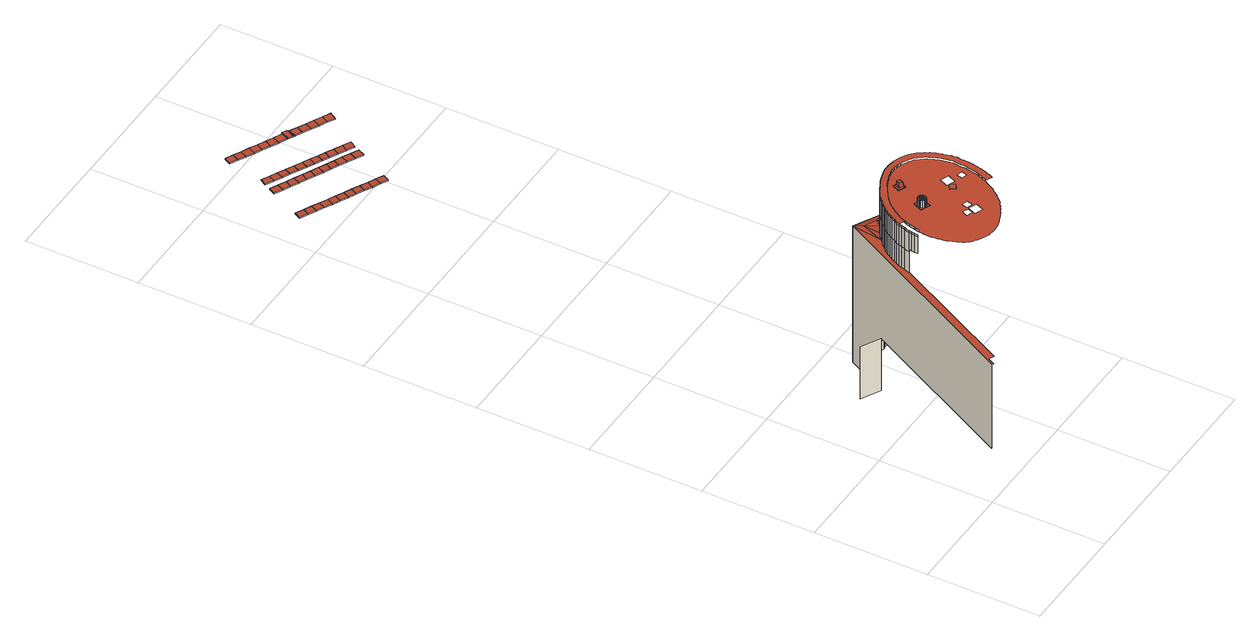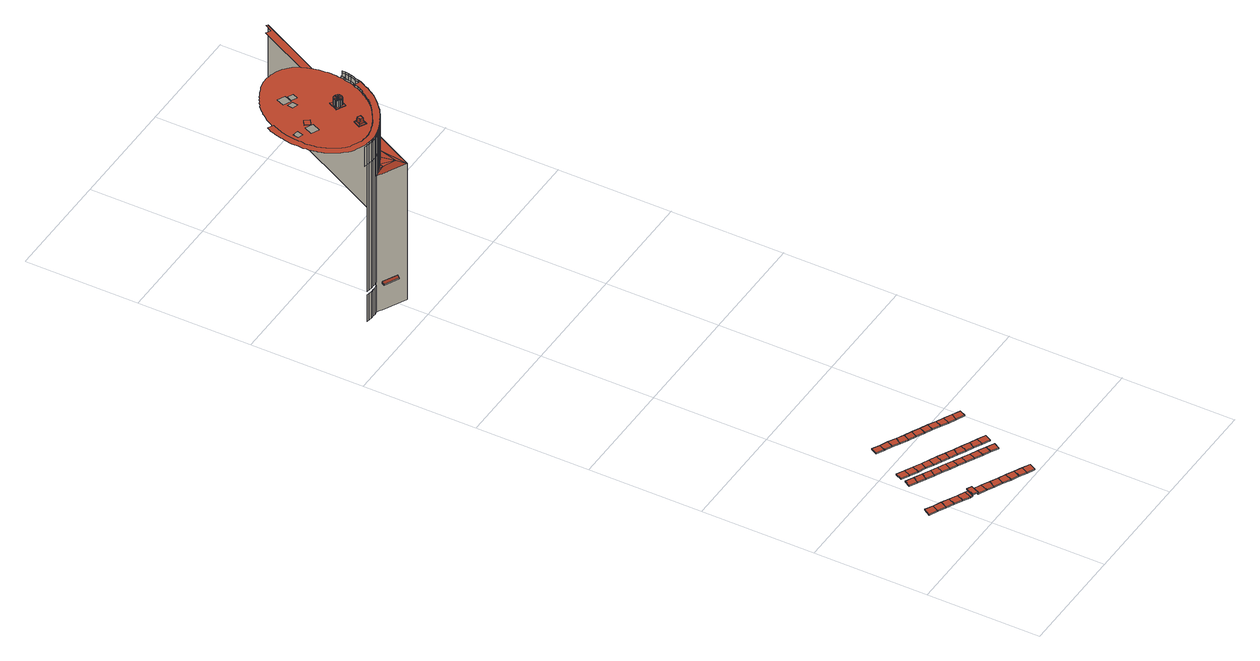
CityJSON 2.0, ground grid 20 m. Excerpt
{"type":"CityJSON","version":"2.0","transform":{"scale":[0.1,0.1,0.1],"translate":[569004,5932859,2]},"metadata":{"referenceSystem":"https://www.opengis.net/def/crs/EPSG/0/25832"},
"CityObjects":{
"building1":{"type":"Building","attributes":{"Grundfläche 2D":"5160.210936","Grundhöhe NN":"2.251"},"children":["building1-1","building1-2","building1-3","building1-4","building1-5"],"geometry":[{"type":"MultiSurface","lod":"3","boundaries":[[[0,1,2,3,4,5]],[[6,7,8,9,10,11,12,13,14,15,16,17,18,2,1,19,20,21,22,23,24]],[[25,26,27,28]],[[29,25,28,30]],[[31,32,26,25]],[[33,31,25,29]],[[34,35,32,31]],[[36,34,31,33]],[[35,34,37,38,39,40,41]],[[41,40,39,24,23,22]],[[38,37,34,36,42,43]],[[44,45,46,47]],[[48,49,39,38]],[[49,6,24,39]],[[48,38,43,50]],[[51,44,47,52]],[[53,54,49,48]],[[54,7,6,49]],[[53,48,50,55]],[[56,57,58,51,52,59]],[[60,61,54,53]],[[61,8,7,54]],[[60,53,55,62]],[[63,5,4,64]],[[65,57,56,66]],[[67,68,61,60]],[[68,9,8,61]],[[67,60,62,69]],[[70,65,66,71]],[[72,73,68,67]],[[73,10,9,68]],[[72,67,69,74]],[[75,70,71,76]],[[77,78,73,72]],[[78,11,10,73]],[[79,75,76,80]],[[77,72,74,81]],[[82,79,80,83]],[[84,85,78,77]],[[85,12,11,78]],[[84,77,81,86]],[[87,82,83,88]],[[89,90,85,84]],[[90,13,12,85]],[[89,84,86,91]],[[92,87,88,93]],[[94,95,90,89]],[[95,14,13,90]],[[94,89,91,96]],[[97,92,93,98]],[[99,100,95,94]],[[100,15,14,95]],[[99,94,96,101]],[[102,97,98,103]],[[104,105,100,99]],[[105,16,15,100]],[[104,99,101,106]],[[107,102,103,108]],[[109,110,105,104]],[[110,17,16,105]],[[111,107,108,112]],[[109,104,106,113]],[[114,115,110,109]],[[115,18,17,110]],[[116,111,112,117]],[[114,109,113,118]],[[119,116,117,120]],[[121,122,115,114]],[[122,123,18,115]],[[121,114,118,124]],[[125,119,120,126]],[[127,128,122,121]],[[128,129,123,122]],[[127,121,124,130]],[[123,129,131,132,18]],[[133,125,126,134]],[[135,136,128,127]],[[136,131,129,128]],[[135,127,130,137]],[[18,132,2]],[[138,133,134,139]],[[135,140,141,142,143,136]],[[136,143,142,144,145,131]],[[141,140,135,137,146,147]],[[148,149,150,138,139,151]],[[132,131,145,144,152]],[[153,154,155,156,157,158,159,160,161,162,163,164,165,166,167,168,169,170,171,172,148,151,139,134,126,120,117,112,108,103,98,93,88,83,80,76,71,66,56,59,52,47,46,173,174,175,176,177,178,179,180,181,182,183,184,185,186,187,188,189,190,191,192,193,194,195,196,197,198,199,200,201,202,203,204,205,206,207,208,209,210,211,212,213,214,215,216,217,218,219,220,221,222,223,224,225,226,227,228,229,230,231,232,233,234,235,236,237,238,239,240,241,242,243,244,245,246,247,248,249,250,251,252,253,254,255,256,257,258,259,260,261,262],[263,264,265,266,267,268,269,270],[271,272,273,274],[275,276,277,278],[279,280,281,282],[283,284,285,286],[287,288,289,290],[291,292,293,294],[295,296,297,298]],[[299,300,142,141]],[[300,152,144,142]],[[152,301,132]],[[299,141,147,302]],[[303,149,148,172]],[[304,305,300,299]],[[305,306,152,300]],[[304,299,302,307]],[[308,303,172,171]],[[306,309,301,152]],[[310,311,305,304]],[[311,309,306,305]],[[310,304,307,312]],[[313,308,171,170]],[[314,301,309]],[[315,316,311,310]],[[316,314,309,311]],[[317,318,319,2,132,301,320]],[[315,310,312,321]],[[322,313,170,169]],[[323,324,301,314]],[[3,2,319,318,317,320,325,326,327,328,329]],[[315,330,331,332,333,316]],[[316,333,332,324,323,314]],[[167,334,335,322,169,168]],[[331,330,315,321,336,337]],[[320,301,324]],[[338,339,332,331]],[[339,320,324,332]],[[340,334,167,166]],[[338,331,337,341]],[[342,340,166,165]],[[339,343,344,325,320]],[[345,343,339,338]],[[326,346,347,327]],[[345,338,341,348]],[[349,342,165,164]],[[350,351,343,345]],[[351,352,344,343]],[[346,353,354,347]],[[350,345,348,355]],[[356,357,358,359,360,361,362,363,364,365,366,367,368,369,370,371,372,373,374,375,376,377,378,379,380,381,382,383,384,385,386,387,388,389,390,391,392,393,394,395,396,397,398,399,400,355,348,341,337,336,321,312,307,302,147,146,137,130,124,118,113,106,101,96,91,86,81,74,69,62,55,70,75,79,82,87,92,97,102,107,111,116,119,125,133,138,150,149,303,308,313,322,335,334,340,342,349,401,402,403,404,405,406,407,408,409,410,411,412,413,414,415,416,417,418,419,420,421,422,423,424,425,426,427,428,429,430,431,432,433,434,435,436,437,438,439,440,441,442,443,444,445]],[[401,349,164,163]],[[446,447,351,350]],[[447,448,352,351]],[[353,449,450,354]],[[446,350,355,400]],[[402,401,163,162]],[[451,452,447,446]],[[452,453,448,447]],[[449,454,455,450]],[[403,402,162,161]],[[451,446,400,399]],[[404,403,161,160]],[[456,457,452,451]],[[457,458,453,452]],[[454,459,460,455]],[[456,451,399,398]],[[461,462,457,456]]],"semantics":{"surfaces":[{"type":"WallSurface"},{"type":"RoofSurface"}],"values":[0,1,0,0,0,0,0,0,0,0,0,0,0,0,0,0,0,0,0,0,0,0,0,0,0,0,0,0,0,0,0,0,0,0,0,0,0,0,0,0,0,0,0,0,0,0,0,0,0,0,0,0,0,0,0,0,0,0,0,0,0,0,0,0,0,0,0,0,0,0,0,0,0,0,1,0,0,0,0,1,0,0,0,0,0,1,1,0,0,1,0,0,0,0,0,0,1,0,0,0,0,1,0,0,1,0,0,1,0,0,0,0,0,1,0,0,0,0,0,0,0,0,0,0,0,0,0,0,1,0,0,0,0,0,0,0,0,0,0,0,0,0,0,0,0,0]}}]},
"building1-1":{"type":"BuildingInstallation","parents":["building1"],"geometry":[{"type":"MultiSurface","lod":"3","boundaries":[[[463,464,465,466,467]],[[468,469,470,467,466,465]],[[471,472,467,470,469]],[[473,474,467,472,471]],[[475,467,474,473]],[[475,476,477,467]],[[477,476,478,479,467]],[[479,478,480,481,467]],[[481,480,482,483,467]],[[483,482,484,485,467]],[[485,484,486,487,467]],[[487,486,488,489,467]],[[489,488,490,489,467]],[[491,492,493,467,489,490]],[[494,495,467,493,492]],[[495,496,497,498,467]],[[499,500,501,467,498,497]],[[502,503,501,467,501,500]],[[504,505,463,467,501,503]],[[506,464,463,467,463,505]],[[465,464,507,508]],[[509,469,468,465,508,510]],[[511,471,469,509]],[[512,473,471,511]],[[475,473,512,513]],[[476,475,513,514]],[[478,476,514,515]],[[480,478,515,516]],[[482,480,516,517]],[[484,482,517,518]],[[486,484,518,519]],[[488,486,519,520]],[[490,488,520,521]],[[522,492,491,490,521,523]],[[524,495,494,492,522,525]],[[526,497,496,495,524,527]],[[528,500,499,497,526,529]],[[530,503,502,500,528,531]],[[505,504,503,530,532]],[[507,464,506,505,532,533]]],"semantics":{"surfaces":[{"type":"RoofSurface"},{"type":"WallSurface"}],"values":[0,0,0,0,0,0,0,0,0,0,0,0,0,0,0,0,0,0,0,0,1,1,1,1,1,1,1,1,1,1,1,1,1,1,1,1,1,1,1,1]}}]},
"building1-2":{"type":"BuildingInstallation","parents":["building1"],"geometry":[{"type":"MultiSurface","lod":"3","boundaries":[[[534,535,536,537,538,539,540,541],[523,521,520,519,518,517,516,515,514,513,512,511,509,510,508,507,533,532,530,531,528,529,526,527,524,525,522]],[[535,534,270,269]],[[267,266,265,539,538,537,536,535,269,268]],[[263,541,540,539,265,264]],[[534,541,263,270]]],"semantics":{"surfaces":[{"type":"RoofSurface"},{"type":"WallSurface"}],"values":[0,1,1,1,1]}}]},
"building1-3":{"type":"BuildingInstallation","parents":["building1"],"geometry":[{"type":"MultiSurface","lod":"3","boundaries":[[[542,543,544,545]],[[546,547,548,549]],[[542,545,548,547]],[[543,550,551,546,549,544]],[[552,542,547,553]],[[554,546,551,550,543,555]],[[552,553,554,555]],[[552,555,543,542]],[[547,546,554,553]],[[548,545,281,280]],[[549,548,280,279]],[[544,549,279,282]],[[545,544,282,281]]],"semantics":{"surfaces":[{"type":"RoofSurface"},{"type":"WallSurface"}],"values":[0,0,0,0,0,0,0,0,0,1,1,1,1]}}]},
"building1-4":{"type":"BuildingInstallation","parents":["building1"],"geometry":[{"type":"MultiSurface","lod":"3","boundaries":[[[556,557,558,559]],[[560,561,559,558]],[[561,562,556,559]],[[562,563,557,556]],[[563,560,558,557]],[[563,562,561,560]]],"semantics":{"surfaces":[{"type":"RoofSurface"},{"type":"WallSurface"},{"type":"OuterCeilingSurface"}],"values":[0,1,1,1,1,2]}}]},
"building1-5":{"type":"BuildingInstallation","parents":["building1"],"geometry":[{"type":"MultiSurface","lod":"3","boundaries":[[[564,565,566,567]],[[567,566,283,286]],[[564,567,286,285]],[[565,564,285,284]],[[566,565,284,283]]],"semantics":{"surfaces":[{"type":"RoofSurface"},{"type":"WallSurface"}],"values":[0,1,1,1,1]}}]},
"building2":{"type":"Building","attributes":{"Grundfläche 2D":"1.914262","Grundhöhe NN":"5.408"},"geometry":[{"type":"Solid","lod":"3","boundaries":[[[[568,569,570,571]],[[572,573,571,570]],[[573,574,568,571]],[[574,575,569,568]],[[575,572,570,569]],[[575,574,573,572]]]],"semantics":{"surfaces":[{"type":"RoofSurface"},{"type":"WallSurface"},{"type":"GroundSurface"}],"values":[[0,1,1,1,1,2]]}}]},
"building3":{"type":"Building","attributes":{"Grundfläche 2D":"1.823042","Grundhöhe NN":"5.408"},"geometry":[{"type":"Solid","lod":"3","boundaries":[[[[576,568,571,577]],[[573,578,577,571]],[[578,579,576,577]],[[579,574,568,576]],[[574,573,571,568]],[[574,579,578,573]]]],"semantics":{"surfaces":[{"type":"RoofSurface"},{"type":"WallSurface"},{"type":"GroundSurface"}],"values":[[0,1,1,1,1,2]]}}]},
"building4":{"type":"Building","attributes":{"Grundfläche 2D":"1.822877","Grundhöhe NN":"5.408"},"geometry":[{"type":"Solid","lod":"3","boundaries":[[[[580,576,577,581]],[[578,582,581,577]],[[582,583,580,581]],[[583,579,576,580]],[[579,578,577,576]],[[579,583,582,578]]]],"semantics":{"surfaces":[{"type":"RoofSurface"},{"type":"WallSurface"},{"type":"GroundSurface"}],"values":[[0,1,1,1,1,2]]}}]},
"building5":{"type":"Building","attributes":{"Grundfläche 2D":"1.821941","Grundhöhe NN":"5.408"},"geometry":[{"type":"Solid","lod":"3","boundaries":[[[[584,580,581,585]],[[582,586,585,581]],[[586,587,584,585]],[[587,583,580,584]],[[583,582,581,580]],[[583,587,586,582]]]],"semantics":{"surfaces":[{"type":"RoofSurface"},{"type":"WallSurface"},{"type":"GroundSurface"}],"values":[[0,1,1,1,1,2]]}}]},
"building6":{"type":"Building","attributes":{"Grundfläche 2D":"1.821719","Grundhöhe NN":"5.408"},"geometry":[{"type":"Solid","lod":"3","boundaries":[[[[588,584,585,589]],[[586,590,589,585]],[[590,591,588,589]],[[591,587,584,588]],[[587,586,585,584]],[[587,591,590,586]]]],"semantics":{"surfaces":[{"type":"RoofSurface"},{"type":"WallSurface"},{"type":"GroundSurface"}],"values":[[0,1,1,1,1,2]]}}]},
"building7":{"type":"Building","attributes":{"Grundfläche 2D":"1.902354","Grundhöhe NN":"5.408"},"geometry":[{"type":"Solid","lod":"3","boundaries":[[[[592,593,594,595]],[[596,597,595,594]],[[597,598,592,595]],[[598,599,593,592]],[[599,596,594,593]],[[599,598,597,596]]]],"semantics":{"surfaces":[{"type":"RoofSurface"},{"type":"WallSurface"},{"type":"GroundSurface"}],"values":[[0,1,1,1,1,2]]}}]},
"building8":{"type":"Building","attributes":{"Grundfläche 2D":"1.822655","Grundhöhe NN":"5.408"},"geometry":[{"type":"Solid","lod":"3","boundaries":[[[[600,588,589,601]],[[590,602,601,589]],[[602,603,600,601]],[[603,591,588,600]],[[591,590,589,588]],[[591,603,602,590]]]],"semantics":{"surfaces":[{"type":"RoofSurface"},{"type":"WallSurface"},{"type":"GroundSurface"}],"values":[[0,1,1,1,1,2]]}}]},
"building9":{"type":"Building","attributes":{"Grundfläche 2D":"1.902912","Grundhöhe NN":"5.408"},"geometry":[{"type":"Solid","lod":"3","boundaries":[[[[604,605,593,592]],[[599,598,592,593]],[[598,606,604,592]],[[606,607,605,604]],[[607,599,593,605]],[[607,606,598,599]]]],"semantics":{"surfaces":[{"type":"RoofSurface"},{"type":"WallSurface"},{"type":"GroundSurface"}],"values":[[0,1,1,1,1,2]]}}]},
"building10":{"type":"Building","attributes":{"Grundfläche 2D":"1.823264","Grundhöhe NN":"5.408"},"geometry":[{"type":"Solid","lod":"3","boundaries":[[[[608,600,601,609]],[[602,610,609,601]],[[610,611,608,609]],[[611,603,600,608]],[[603,602,601,600]],[[603,611,610,602]]]],"semantics":{"surfaces":[{"type":"RoofSurface"},{"type":"WallSurface"},{"type":"GroundSurface"}],"values":[[0,1,1,1,1,2]]}}]},
"building11":{"type":"Building","attributes":{"Grundfläche 2D":"1.835648","Grundhöhe NN":"5.531"},"geometry":[{"type":"Solid","lod":"3","boundaries":[[[[612,613,614,615]],[[616,617,615,614]],[[617,618,612,615]],[[618,619,613,612]],[[619,616,614,613]],[[619,618,617,616]]]],"semantics":{"surfaces":[{"type":"RoofSurface"},{"type":"WallSurface"},{"type":"GroundSurface"}],"values":[[0,1,1,1,1,2]]}}]},
"building12":{"type":"Building","attributes":{"Grundfläche 2D":"1.902353","Grundhöhe NN":"5.408"},"geometry":[{"type":"Solid","lod":"3","boundaries":[[[[620,621,605,604]],[[607,606,604,605]],[[606,622,620,604]],[[622,623,621,620]],[[623,607,605,621]],[[623,622,606,607]]]],"semantics":{"surfaces":[{"type":"RoofSurface"},{"type":"WallSurface"},{"type":"GroundSurface"}],"values":[[0,1,1,1,1,2]]}}]},
"building13":{"type":"Building","attributes":{"Grundfläche 2D":"1.823264","Grundhöhe NN":"5.408"},"geometry":[{"type":"Solid","lod":"3","boundaries":[[[[624,608,609,625]],[[610,626,625,609]],[[626,627,624,625]],[[627,611,608,624]],[[611,610,609,608]],[[611,627,626,610]]]],"semantics":{"surfaces":[{"type":"RoofSurface"},{"type":"WallSurface"},{"type":"GroundSurface"}],"values":[[0,1,1,1,1,2]]}}]},
"building14":{"type":"Building","attributes":{"Grundfläche 2D":"1.835880","Grundhöhe NN":"5.531"},"geometry":[{"type":"Solid","lod":"3","boundaries":[[[[613,628,629,614]],[[630,616,614,629]],[[616,619,613,614]],[[619,631,628,613]],[[631,630,629,628]],[[631,619,616,630]]]],"semantics":{"surfaces":[{"type":"RoofSurface"},{"type":"WallSurface"},{"type":"GroundSurface"}],"values":[[0,1,1,1,1,2]]}}]},
"building15":{"type":"Building","attributes":{"Grundfläche 2D":"1.902912","Grundhöhe NN":"5.408"},"geometry":[{"type":"Solid","lod":"3","boundaries":[[[[632,633,621,620]],[[634,635,633,632]],[[623,622,620,621]],[[622,634,632,620]],[[635,623,621,633]],[[635,634,622,623]]]],"semantics":{"surfaces":[{"type":"RoofSurface"},{"type":"WallSurface"},{"type":"GroundSurface"}],"values":[[0,1,1,1,1,2]]}}]},
"building16":{"type":"Building","attributes":{"Grundfläche 2D":"1.833646","Grundhöhe NN":"5.531"},"geometry":[{"type":"Solid","lod":"3","boundaries":[[[[628,636,637,629]],[[638,630,629,637]],[[630,631,628,629]],[[631,639,636,628]],[[639,638,637,636]],[[639,631,630,638]]]],"semantics":{"surfaces":[{"type":"RoofSurface"},{"type":"WallSurface"},{"type":"GroundSurface"}],"values":[[0,1,1,1,1,2]]}}]},
"building17":{"type":"Building","attributes":{"Grundfläche 2D":"1.822655","Grundhöhe NN":"5.408"},"geometry":[{"type":"Solid","lod":"3","boundaries":[[[[640,624,625,641]],[[626,642,641,625]],[[642,643,640,641]],[[643,627,624,640]],[[627,626,625,624]],[[627,643,642,626]]]],"semantics":{"surfaces":[{"type":"RoofSurface"},{"type":"WallSurface"},{"type":"GroundSurface"}],"values":[[0,1,1,1,1,2]]}}]},
"building18":{"type":"Building","attributes":{"Grundfläche 2D":"1.902354","Grundhöhe NN":"5.408"},"geometry":[{"type":"Solid","lod":"3","boundaries":[[[[644,645,633,632]],[[635,634,632,633]],[[634,646,644,632]],[[646,647,645,644]],[[647,635,633,645]],[[647,646,634,635]]]],"semantics":{"surfaces":[{"type":"RoofSurface"},{"type":"WallSurface"},{"type":"GroundSurface"}],"values":[[0,1,1,1,1,2]]}}]},
"building19":{"type":"Building","attributes":{"Grundfläche 2D":"1.821941","Grundhöhe NN":"5.408"},"geometry":[{"type":"Solid","lod":"3","boundaries":[[[[648,640,641,649]],[[642,650,649,641]],[[650,651,648,649]],[[651,643,640,648]],[[643,642,641,640]],[[643,651,650,642]]]],"semantics":{"surfaces":[{"type":"RoofSurface"},{"type":"WallSurface"},{"type":"GroundSurface"}],"values":[[0,1,1,1,1,2]]}}]},
"building20":{"type":"Building","attributes":{"Grundfläche 2D":"1.951275","Grundhöhe NN":"5.531"},"geometry":[{"type":"Solid","lod":"3","boundaries":[[[[636,652,653,637]],[[654,638,637,653]],[[638,639,636,637]],[[639,655,652,636]],[[655,654,653,652]],[[655,639,638,654]]]],"semantics":{"surfaces":[{"type":"RoofSurface"},{"type":"WallSurface"},{"type":"GroundSurface"}],"values":[[0,1,1,1,1,2]]}}]},
"building21":{"type":"Building","attributes":{"Grundfläche 2D":"1.924540","Grundhöhe NN":"5.464"},"geometry":[{"type":"Solid","lod":"3","boundaries":[[[[656,657,658,659]],[[660,661,659,658]],[[661,662,656,659]],[[662,663,657,656]],[[663,660,658,657]],[[663,662,661,660]]]],"semantics":{"surfaces":[{"type":"RoofSurface"},{"type":"WallSurface"},{"type":"GroundSurface"}],"values":[[0,1,1,1,1,2]]}}]},
"building22":{"type":"Building","attributes":{"Grundfläche 2D":"1.902912","Grundhöhe NN":"5.408"},"geometry":[{"type":"Solid","lod":"3","boundaries":[[[[664,665,645,644]],[[647,646,644,645]],[[646,666,664,644]],[[666,667,665,664]],[[667,647,645,665]],[[667,666,646,647]]]],"semantics":{"surfaces":[{"type":"RoofSurface"},{"type":"WallSurface"},{"type":"GroundSurface"}],"values":[[0,1,1,1,1,2]]}}]},
"building23":{"type":"Building","attributes":{"Grundfläche 2D":"1.822877","Grundhöhe NN":"5.408"},"geometry":[{"type":"Solid","lod":"3","boundaries":[[[[668,648,649,669]],[[650,670,669,649]],[[670,671,668,669]],[[671,651,648,668]],[[651,650,649,648]],[[651,671,670,650]]]],"semantics":{"surfaces":[{"type":"RoofSurface"},{"type":"WallSurface"},{"type":"GroundSurface"}],"values":[[0,1,1,1,1,2]]}}]},
"building24":{"type":"Building","attributes":{"Grundfläche 2D":"1.950090","Grundhöhe NN":"5.531"},"geometry":[{"type":"Solid","lod":"3","boundaries":[[[[652,672,673,653]],[[674,654,653,673]],[[654,655,652,653]],[[655,675,672,652]],[[675,674,673,672]],[[675,655,654,674]]]],"semantics":{"surfaces":[{"type":"RoofSurface"},{"type":"WallSurface"},{"type":"GroundSurface"}],"values":[[0,1,1,1,1,2]]}}]},
"building25":{"type":"Building","attributes":{"Grundfläche 2D":"2.082557","Grundhöhe NN":"5.464"},"geometry":[{"type":"Solid","lod":"3","boundaries":[[[[657,676,677,658]],[[678,660,658,677]],[[660,663,657,658]],[[663,679,676,657]],[[679,678,677,676]],[[679,663,660,678]]]],"semantics":{"surfaces":[{"type":"RoofSurface"},{"type":"WallSurface"},{"type":"GroundSurface"}],"values":[[0,1,1,1,1,2]]}}]},
"building26":{"type":"Building","attributes":{"Grundfläche 2D":"1.904039","Grundhöhe NN":"5.408"},"geometry":[{"type":"Solid","lod":"3","boundaries":[[[[680,681,665,664]],[[667,666,664,665]],[[666,682,680,664]],[[682,683,681,680]],[[683,667,665,681]],[[683,682,666,667]]]],"semantics":{"surfaces":[{"type":"RoofSurface"},{"type":"WallSurface"},{"type":"GroundSurface"}],"values":[[0,1,1,1,1,2]]}}]},
"building27":{"type":"Building","attributes":{"Grundfläche 2D":"1.764504","Grundhöhe NN":"5.531"},"geometry":[{"type":"Solid","lod":"3","boundaries":[[[[672,684,685,673]],[[686,674,673,685]],[[674,675,672,673]],[[675,687,684,672]],[[687,686,685,684]],[[687,675,674,686]]]],"semantics":{"surfaces":[{"type":"RoofSurface"},{"type":"WallSurface"},{"type":"GroundSurface"}],"values":[[0,1,1,1,1,2]]}}]},
"building28":{"type":"Building","attributes":{"Grundfläche 2D":"2.081605","Grundhöhe NN":"5.464"},"geometry":[{"type":"Solid","lod":"3","boundaries":[[[[676,688,689,677]],[[690,678,677,689]],[[678,679,676,677]],[[679,691,688,676]],[[691,690,689,688]],[[691,679,678,690]]]],"semantics":{"surfaces":[{"type":"RoofSurface"},{"type":"WallSurface"},{"type":"GroundSurface"}],"values":[[0,1,1,1,1,2]]}}]},
"building29":{"type":"Building","attributes":{"Grundfläche 2D":"1.783056","Grundhöhe NN":"5.408"},"geometry":[{"type":"Solid","lod":"3","boundaries":[[[[692,693,681,680]],[[683,682,680,681]],[[682,694,692,680]],[[694,695,693,692]],[[695,683,681,693]],[[695,694,682,683]]]],"semantics":{"surfaces":[{"type":"RoofSurface"},{"type":"WallSurface"},{"type":"GroundSurface"}],"values":[[0,1,1,1,1,2]]}}]},
"building30":{"type":"Building","attributes":{"Grundfläche 2D":"1.765763","Grundhöhe NN":"5.531"},"geometry":[{"type":"Solid","lod":"3","boundaries":[[[[684,696,697,685]],[[698,686,685,697]],[[686,687,684,685]],[[687,699,696,684]],[[699,698,697,696]],[[699,687,686,698]]]],"semantics":{"surfaces":[{"type":"RoofSurface"},{"type":"WallSurface"},{"type":"GroundSurface"}],"values":[[0,1,1,1,1,2]]}}]},
"building31":{"type":"Building","attributes":{"Grundfläche 2D":"2.081519","Grundhöhe NN":"5.464"},"geometry":[{"type":"Solid","lod":"3","boundaries":[[[[688,700,701,689]],[[702,690,689,701]],[[690,691,688,689]],[[691,703,700,688]],[[703,702,701,700]],[[703,691,690,702]]]],"semantics":{"surfaces":[{"type":"RoofSurface"},{"type":"WallSurface"},{"type":"GroundSurface"}],"values":[[0,1,1,1,1,2]]}}]},
"building32":{"type":"Building","attributes":{"Grundfläche 2D":"1.975288","Grundhöhe NN":"5.408"},"geometry":[{"type":"Solid","lod":"3","boundaries":[[[[704,705,693,692]],[[695,694,692,693]],[[694,706,704,692]],[[706,707,705,704]],[[707,695,693,705]],[[707,706,694,695]]]],"semantics":{"surfaces":[{"type":"RoofSurface"},{"type":"WallSurface"},{"type":"GroundSurface"}],"values":[[0,1,1,1,1,2]]}}]},
"building33":{"type":"Building","attributes":{"Grundfläche 2D":"1.765415","Grundhöhe NN":"5.531"},"geometry":[{"type":"Solid","lod":"3","boundaries":[[[[696,708,709,697]],[[710,698,697,709]],[[698,699,696,697]],[[699,711,708,696]],[[711,710,709,708]],[[711,699,698,710]]]],"semantics":{"surfaces":[{"type":"RoofSurface"},{"type":"WallSurface"},{"type":"GroundSurface"}],"values":[[0,1,1,1,1,2]]}}]},
"building34":{"type":"Building","attributes":{"Grundfläche 2D":"2.081232","Grundhöhe NN":"5.464"},"geometry":[{"type":"Solid","lod":"3","boundaries":[[[[700,712,713,701]],[[714,702,701,713]],[[702,703,700,701]],[[703,715,712,700]],[[715,714,713,712]],[[715,703,702,714]]]],"semantics":{"surfaces":[{"type":"RoofSurface"},{"type":"WallSurface"},{"type":"GroundSurface"}],"values":[[0,1,1,1,1,2]]}}]},
"building35":{"type":"Building","attributes":{"Grundfläche 2D":"1.976437","Grundhöhe NN":"5.408"},"geometry":[{"type":"Solid","lod":"3","boundaries":[[[[716,717,705,704]],[[707,706,704,705]],[[706,718,716,704]],[[718,719,717,716]],[[719,707,705,717]],[[719,718,706,707]]]],"semantics":{"surfaces":[{"type":"RoofSurface"},{"type":"WallSurface"},{"type":"GroundSurface"}],"values":[[0,1,1,1,1,2]]}}]},
"building36":{"type":"Building","attributes":{"Grundfläche 2D":"1.950505","Grundhöhe NN":"5.531"},"geometry":[{"type":"Solid","lod":"3","boundaries":[[[[708,720,721,709]],[[722,710,709,721]],[[710,711,708,709]],[[711,723,720,708]],[[723,722,721,720]],[[723,711,710,722]]]],"semantics":{"surfaces":[{"type":"RoofSurface"},{"type":"WallSurface"},{"type":"GroundSurface"}],"values":[[0,1,1,1,1,2]]}}]},
"building37":{"type":"Building","attributes":{"Grundfläche 2D":"2.082557","Grundhöhe NN":"5.464"},"geometry":[{"type":"Solid","lod":"3","boundaries":[[[[712,724,725,713]],[[726,714,713,725]],[[714,715,712,713]],[[715,727,724,712]],[[727,726,725,724]],[[727,715,714,726]]]],"semantics":{"surfaces":[{"type":"RoofSurface"},{"type":"WallSurface"},{"type":"GroundSurface"}],"values":[[0,1,1,1,1,2]]}}]},
"building38":{"type":"Building","attributes":{"Grundfläche 2D":"1.976085","Grundhöhe NN":"5.408"},"geometry":[{"type":"Solid","lod":"3","boundaries":[[[[728,729,717,716]],[[719,718,716,717]],[[718,730,728,716]],[[730,731,729,728]],[[731,719,717,729]],[[731,730,718,719]]]],"semantics":{"surfaces":[{"type":"RoofSurface"},{"type":"WallSurface"},{"type":"GroundSurface"}],"values":[[0,1,1,1,1,2]]}}]},
"building39":{"type":"Building","attributes":{"Grundfläche 2D":"1.948758","Grundhöhe NN":"5.531"},"geometry":[{"type":"Solid","lod":"3","boundaries":[[[[720,732,733,721]],[[734,722,721,733]],[[722,723,720,721]],[[723,735,732,720]],[[735,734,733,732]],[[735,723,722,734]]]],"semantics":{"surfaces":[{"type":"RoofSurface"},{"type":"WallSurface"},{"type":"GroundSurface"}],"values":[[0,1,1,1,1,2]]}}]},
"building40":{"type":"Building","attributes":{"Grundfläche 2D":"2.298222","Grundhöhe NN":"5.464"},"geometry":[{"type":"Solid","lod":"3","boundaries":[[[[724,736,737,725]],[[738,726,725,737]],[[726,727,724,725]],[[727,739,736,724]],[[739,738,737,736]],[[739,727,726,738]]]],"semantics":{"surfaces":[{"type":"RoofSurface"},{"type":"WallSurface"},{"type":"GroundSurface"}],"values":[[0,1,1,1,1,2]]}}]},
"building41":{"type":"Building","attributes":{"Grundfläche 2D":"1.948550","Grundhöhe NN":"5.531"},"geometry":[{"type":"Solid","lod":"3","boundaries":[[[[732,740,741,733]],[[742,734,733,741]],[[734,735,732,733]],[[735,743,740,732]],[[743,742,741,740]],[[743,735,734,742]]]],"semantics":{"surfaces":[{"type":"RoofSurface"},{"type":"WallSurface"},{"type":"GroundSurface"}],"values":[[0,1,1,1,1,2]]}}]},
"building42":{"type":"Building","attributes":{"Grundfläche 2D":"1.484993","Grundhöhe NN":"5.764"},"geometry":[{"type":"Solid","lod":"3","boundaries":[[[[744,745,746,747,748,749]],[[750,749,748,747,751,752]],[[744,749,750,753]],[[746,745,744,753,754]],[[747,746,754,751]],[[750,752,751,754,753]]]],"semantics":{"surfaces":[{"type":"RoofSurface"},{"type":"WallSurface"},{"type":"GroundSurface"}],"values":[[0,1,1,1,1,2]]}}]},
"building43":{"type":"Building","attributes":{"Grundfläche 2D":"0.530895","Grundhöhe NN":"5.464"},"geometry":[{"type":"Solid","lod":"3","boundaries":[[[[755,756,757,758]],[[759,760,758,757]],[[760,761,755,758]],[[761,762,756,755]],[[762,759,757,756]],[[762,761,760,759]]]],"semantics":{"surfaces":[{"type":"RoofSurface"},{"type":"WallSurface"},{"type":"GroundSurface"}],"values":[[0,1,1,1,1,2]]}}]},
"building44":{"type":"Building","attributes":{"Grundfläche 2D":"2.081606","Grundhöhe NN":"5.464"},"geometry":[{"type":"Solid","lod":"3","boundaries":[[[[756,763,764,757]],[[765,759,757,764]],[[759,762,756,757]],[[762,766,763,756]],[[766,765,764,763]],[[766,762,759,765]]]],"semantics":{"surfaces":[{"type":"RoofSurface"},{"type":"WallSurface"},{"type":"GroundSurface"}],"values":[[0,1,1,1,1,2]]}}]},
"building45":{"type":"Building","attributes":{"Grundfläche 2D":"2.081893","Grundhöhe NN":"5.464"},"geometry":[{"type":"Solid","lod":"3","boundaries":[[[[763,767,768,764]],[[769,765,764,768]],[[765,766,763,764]],[[766,770,767,763]],[[770,769,768,767]],[[770,766,765,769]]]],"semantics":{"surfaces":[{"type":"RoofSurface"},{"type":"WallSurface"},{"type":"GroundSurface"}],"values":[[0,1,1,1,1,2]]}}]},
"building46":{"type":"Building","attributes":{"Grundfläche 2D":"2.081893","Grundhöhe NN":"5.464"},"geometry":[{"type":"Solid","lod":"3","boundaries":[[[[767,771,772,768]],[[773,769,768,772]],[[769,770,767,768]],[[770,774,771,767]],[[774,773,772,771]],[[774,770,769,773]]]],"semantics":{"surfaces":[{"type":"RoofSurface"},{"type":"WallSurface"},{"type":"GroundSurface"}],"values":[[0,1,1,1,1,2]]}}]},
"building47":{"type":"Building","attributes":{"Grundfläche 2D":"2.081605","Grundhöhe NN":"5.464"},"geometry":[{"type":"Solid","lod":"3","boundaries":[[[[771,775,776,772]],[[777,773,772,776]],[[773,774,771,772]],[[774,778,775,771]],[[778,777,776,775]],[[778,774,773,777]]]],"semantics":{"surfaces":[{"type":"RoofSurface"},{"type":"WallSurface"},{"type":"GroundSurface"}],"values":[[0,1,1,1,1,2]]}}]},
"building48":{"type":"Building","attributes":{"Grundfläche 2D":"2.083165","Grundhöhe NN":"5.464"},"geometry":[{"type":"Solid","lod":"3","boundaries":[[[[775,779,780,776]],[[781,777,776,780]],[[777,778,775,776]],[[778,782,779,775]],[[782,781,780,779]],[[782,778,777,781]]]],"semantics":{"surfaces":[{"type":"RoofSurface"},{"type":"WallSurface"},{"type":"GroundSurface"}],"values":[[0,1,1,1,1,2]]}}]}
},
"vertices":[
[4,3,107],[4,3,275],[185,354,275],[185,354,3],[148,282,3],[148,282,107],[137,239,275],[138,244,275],[141,250,275],[144,256,275],[146,261,275],[150,267,275],[153,272,275],[156,277,275],[160,282,275],[164,286,275],[169,291,275],[173,295,275],[178,299,275],[7,1,275],[14,14,275],[23,9,275],[132,223,275],[133,228,275],[135,233,275],[130,212,355],[130,212,321],[130,207,321],[130,207,355],[130,212,359],[130,207,359],[131,218,355],[131,218,321],[131,218,359],[132,223,355],[132,223,321],[132,223,359],[133,228,355],[135,233,355],[135,233,317],[133,228,317],[132,223,317],[133,228,359],[135,233,359],[142,216,359],[141,211,359],[141,211,355],[142,216,355],[137,239,355],[137,239,317],[137,239,359],[143,220,359],[143,220,355],[138,244,355],[138,244,317],[138,244,359],[145,230,355],[145,230,359],[144,225,359],[144,225,355],[141,250,355],[141,250,317],[141,250,359],[114,300,107],[114,300,3],[147,236,359],[147,236,355],[144,256,355],[144,256,317],[144,256,359],[149,240,359],[149,240,355],[146,261,355],[146,261,317],[146,261,359],[151,246,359],[151,246,355],[150,267,355],[150,267,317],[153,251,359],[153,251,355],[150,267,359],[156,256,359],[156,256,355],[153,272,355],[153,272,317],[153,272,359],[159,261,359],[159,261,355],[156,277,355],[156,277,317],[156,277,359],[162,266,359],[162,266,355],[160,282,355],[160,282,317],[160,282,359],[165,270,359],[165,270,355],[164,286,355],[164,286,317],[164,286,359],[169,275,359],[169,275,355],[169,291,355],[169,291,317],[169,291,359],[172,279,359],[172,279,355],[173,295,355],[173,295,317],[176,283,359],[176,283,355],[173,295,359],[178,299,355],[178,299,317],[180,287,359],[180,287,355],[178,299,359],[185,291,359],[185,291,355],[182,303,355],[182,303,317],[182,303,275],[182,303,359],[189,294,359],[189,294,355],[187,306,355],[187,306,317],[187,306,275],[187,306,359],[192,310,275],[191,337,278],[194,297,359],[194,297,355],[192,310,355],[192,310,317],[192,310,359],[198,300,359],[198,300,355],[198,313,355],[202,315,355],[202,315,317],[198,313,317],[202,315,275],[198,313,275],[198,313,359],[202,315,359],[208,306,355],[208,306,359],[203,303,359],[203,303,355],[207,318,275],[288,302,355],[286,304,355],[283,306,355],[280,308,355],[276,310,355],[272,312,355],[268,314,355],[264,315,355],[260,317,355],[255,317,355],[251,318,355],[246,318,355],[242,318,355],[238,317,355],[234,316,355],[229,315,355],[225,313,355],[220,312,355],[216,310,355],[212,308,355],[141,206,355],[140,201,355],[140,196,355],[140,192,355],[140,187,355],[141,182,355],[141,177,355],[142,172,355],[143,167,355],[144,163,355],[146,158,355],[147,154,355],[149,149,355],[151,145,355],[153,140,355],[155,137,355],[157,134,355],[160,131,355],[163,128,355],[166,126,355],[169,123,355],[173,121,355],[177,119,355],[181,117,355],[185,116,355],[189,114,355],[194,114,355],[198,113,355],[202,113,355],[207,113,355],[211,113,355],[215,114,355],[219,115,355],[223,116,355],[227,118,355],[231,120,355],[235,121,355],[239,123,355],[243,125,355],[246,127,355],[250,129,355],[253,131,355],[257,133,355],[260,136,355],[264,138,355],[267,141,355],[270,144,355],[273,147,355],[275,150,355],[276,150,355],[278,153,355],[281,157,355],[283,160,355],[286,163,355],[290,170,355],[292,174,355],[294,177,355],[296,181,355],[298,185,355],[299,189,355],[301,192,355],[302,196,355],[304,200,355],[305,204,355],[306,208,355],[307,212,355],[307,216,355],[308,220,355],[309,224,355],[309,228,355],[309,232,355],[309,236,355],[309,240,355],[310,244,355],[310,248,355],[309,252,355],[309,255,355],[308,259,355],[308,263,355],[307,266,355],[306,270,355],[305,273,355],[303,277,355],[302,280,355],[300,284,355],[299,287,355],[297,290,355],[295,293,355],[293,296,355],[290,299,355],[212,243,355],[210,241,355],[203,227,355],[200,229,355],[194,232,355],[189,234,355],[188,235,355],[196,251,355],[266,244,355],[280,238,355],[273,224,355],[259,230,355],[236,153,355],[222,159,355],[229,173,355],[242,167,355],[223,282,355],[211,287,355],[217,300,355],[229,294,355],[253,221,355],[262,227,355],[268,219,355],[259,213,355],[226,172,355],[222,163,355],[212,167,355],[217,177,355],[289,228,355],[298,226,355],[296,216,355],[286,218,355],[229,176,355],[231,186,355],[241,183,355],[239,173,355],[207,318,355],[207,318,317],[213,327,278],[207,318,359],[212,308,359],[211,320,355],[211,320,317],[211,320,275],[211,320,359],[216,310,359],[216,322,275],[216,322,355],[216,322,317],[216,322,359],[220,312,359],[221,324,275],[221,324,355],[221,324,317],[229,331,275],[226,333,275],[201,346,275],[235,328,275],[221,324,359],[225,313,359],[226,325,275],[231,327,275],[235,328,63],[235,328,56],[235,328,3],[229,331,3],[226,333,3],[226,325,355],[231,327,355],[231,327,317],[226,325,317],[234,316,359],[229,315,359],[226,325,359],[231,327,359],[235,328,355],[235,328,317],[238,317,359],[235,328,359],[242,318,359],[241,329,317],[241,329,63],[241,329,355],[241,329,56],[241,329,3],[241,329,359],[246,318,359],[246,329,355],[246,329,317],[246,329,63],[246,329,56],[246,329,3],[246,329,359],[308,180,359],[310,184,359],[311,188,359],[313,193,359],[314,197,359],[315,201,359],[316,205,359],[317,210,359],[318,214,359],[319,218,359],[320,223,359],[320,227,359],[320,232,359],[320,236,359],[320,240,359],[321,244,359],[321,248,359],[320,253,359],[320,257,359],[319,261,359],[318,265,359],[317,269,359],[317,271,359],[316,273,359],[315,277,359],[314,281,359],[312,285,359],[310,289,359],[309,290,359],[308,292,359],[306,296,359],[304,299,359],[301,303,359],[299,306,359],[296,309,359],[293,312,359],[290,315,359],[286,318,359],[281,320,359],[277,322,359],[272,324,359],[267,326,359],[262,327,359],[257,328,359],[251,329,359],[251,318,359],[255,317,359],[260,317,359],[264,315,359],[268,314,359],[272,312,359],[276,310,359],[280,308,359],[283,306,359],[286,304,359],[288,302,359],[290,299,359],[293,296,359],[295,293,359],[297,290,359],[299,287,359],[300,284,359],[302,280,359],[303,277,359],[305,273,359],[306,270,359],[307,266,359],[308,263,359],[308,259,359],[309,255,359],[309,252,359],[310,248,359],[310,244,359],[309,240,359],[309,236,359],[309,232,359],[309,228,359],[309,224,359],[308,220,359],[307,216,359],[307,212,359],[306,208,359],[305,204,359],[304,200,359],[302,196,359],[301,192,359],[299,189,359],[298,185,359],[296,181,359],[306,176,359],[251,329,355],[251,329,317],[251,329,63],[251,329,56],[251,329,3],[257,328,355],[257,328,317],[257,328,63],[257,328,56],[257,328,3],[262,327,355],[262,327,317],[262,327,63],[262,327,56],[262,327,3],[267,326,355],[267,326,317],
[199,241,369],[197,246,369],[195,245,369],[197,243,369],[199,239,369],[194,244,369],[193,243,369],[196,242,369],[192,241,369],[195,241,369],[192,239,369],[195,239,369],[192,237,369],[193,235,369],[196,237,369],[195,233,369],[197,236,369],[197,232,369],[198,237,369],[199,232,369],[199,237,369],[201,232,369],[200,237,369],[203,233,369],[201,237,369],[205,235,369],[201,238,369],[206,237,369],[206,238,369],[206,239,369],[202,239,369],[206,240,369],[206,241,369],[206,242,369],[205,243,369],[201,240,369],[204,244,369],[204,245,369],[200,241,369],[203,245,369],[202,246,369],[201,246,369],[199,246,369],[198,246,369],[197,246,356],[195,245,356],[193,243,356],[194,244,356],[192,241,356],[192,239,356],[192,237,356],[193,235,356],[195,233,356],[197,232,356],[199,232,356],[201,232,356],[203,233,356],[205,235,356],[206,237,356],[206,239,356],[206,238,356],[206,241,356],[206,240,356],[205,243,356],[206,242,356],[204,245,356],[204,244,356],[202,246,356],[203,245,356],[199,246,356],[198,246,356],
[196,251,356],[188,235,356],[189,234,356],[194,232,356],[200,229,356],[203,227,356],[210,241,356],[212,243,356],
[218,296,357],[226,293,357],[229,294,356],[217,300,356],[222,285,357],[215,289,357],[211,287,356],[223,282,356],[225,292,357],[222,286,357],[219,295,366],[216,289,366],[221,286,366],[224,293,366],
[229,338,58],[204,351,58],[201,346,60],[226,333,60],[201,346,56],[226,333,56],[229,338,56],[204,351,56],
[268,219,356],[262,227,356],[253,221,356],[259,213,356],
[46,1248,36],[32,1255,36],[27,1244,36],[40,1237,36],[27,1244,34],[40,1237,34],[46,1248,34],[32,1255,34],
[59,1242,36],[54,1230,36],[54,1230,34],[59,1242,34],
[72,1235,36],[67,1224,36],[67,1224,34],[72,1235,34],
[86,1228,36],[80,1217,36],[80,1217,34],[86,1228,34],
[99,1222,36],[93,1211,36],[93,1211,34],[99,1222,34],
[72,1300,36],[77,1312,36],[64,1318,36],[58,1307,36],[64,1318,34],[58,1307,34],[72,1300,34],[77,1312,34],
[112,1215,36],[107,1204,36],[107,1204,34],[112,1215,34],
[85,1294,36],[91,1305,36],[85,1294,34],[91,1305,34],
[125,1209,36],[120,1198,36],[120,1198,34],[125,1209,34],
[69,1329,37],[83,1322,37],[88,1333,37],[75,1340,37],[88,1333,35],[75,1340,35],[69,1329,35],[83,1322,35],
[99,1287,36],[104,1299,36],[99,1287,34],[104,1299,34],
[139,1202,36],[133,1191,36],[133,1191,34],[139,1202,34],
[96,1315,37],[101,1327,37],[101,1327,35],[96,1315,35],
[112,1281,36],[118,1292,36],[112,1281,34],[118,1292,34],
[109,1309,37],[114,1320,37],[114,1320,35],[109,1309,35],
[152,1195,36],[146,1184,36],[146,1184,34],[152,1195,34],
[126,1274,36],[131,1285,36],[126,1274,34],[131,1285,34],
[165,1189,36],[160,1178,36],[160,1178,34],[165,1189,34],
[123,1302,37],[128,1313,37],[128,1313,35],[123,1302,35],
[85,1401,37],[98,1395,37],[104,1407,37],[91,1413,37],[104,1407,35],[91,1413,35],[85,1401,35],[98,1395,35],
[139,1267,36],[145,1279,36],[139,1267,34],[145,1279,34],
[178,1182,36],[173,1171,36],[173,1171,34],[178,1182,34],
[137,1295,37],[142,1306,37],[142,1306,35],[137,1295,35],
[111,1388,37],[117,1400,37],[117,1400,35],[111,1388,35],
[152,1261,36],[158,1272,36],[152,1261,34],[158,1272,34],
[149,1288,37],[155,1300,37],[155,1300,35],[149,1288,35],
[125,1381,37],[131,1394,37],[131,1394,35],[125,1381,35],
[165,1255,36],[171,1266,36],[165,1255,34],[171,1266,34],
[162,1282,37],[167,1293,37],[167,1293,35],[162,1282,35],
[138,1375,37],[144,1387,37],[144,1387,35],[138,1375,35],
[179,1248,36],[185,1260,36],[179,1248,34],[185,1260,34],
[174,1276,37],[180,1287,37],[180,1287,35],[174,1276,35],
[152,1368,37],[158,1380,37],[158,1380,35],[152,1368,35],
[193,1241,36],[198,1253,36],[193,1241,34],[198,1253,34],
[188,1269,37],[194,1280,37],[194,1280,35],[188,1269,35],
[165,1361,37],[171,1374,37],[171,1374,35],[165,1361,35],
[207,1234,36],[212,1246,36],[207,1234,34],[212,1246,34],
[202,1262,37],[208,1273,37],[208,1273,35],[202,1262,35],
[180,1354,37],[186,1367,37],[186,1367,35],[180,1354,35],
[216,1255,37],[222,1266,37],[222,1266,35],[216,1255,35],
[187,1348,40],[188,1350,40],[194,1362,40],[186,1367,40],[180,1354,40],[179,1352,40],[179,1352,38],[186,1367,38],[180,1354,38],[187,1348,38],[194,1362,38],
[188,1350,37],[192,1348,37],[198,1361,37],[194,1362,37],[198,1361,35],[194,1362,35],[188,1350,35],[192,1348,35],
[205,1342,37],[211,1354,37],[211,1354,35],[205,1342,35],
[219,1335,37],[225,1347,37],[225,1347,35],[219,1335,35],
[232,1328,37],[238,1341,37],[238,1341,35],[232,1328,35],
[246,1322,37],[252,1334,37],[252,1334,35],[246,1322,35],
[259,1315,37],[266,1327,37],[266,1327,35],[259,1315,35]
]}
